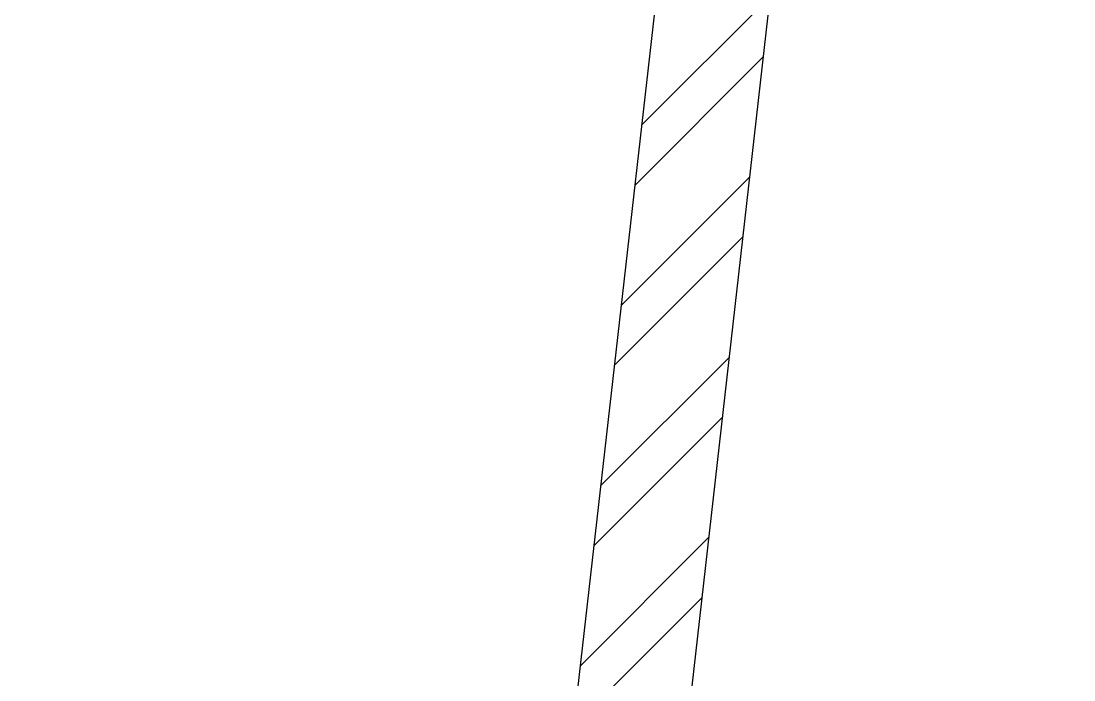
# Model space of a CAD drawing. Header units: feet. Extents: x 2835136 to 2841070, y -5729721 to -5712845.
# Drawn here: x 2835136 to 2836299, y -5716589 to -5715860 of the extents above; entities that cross this region are included whole.
import ezdxf

# ---------------------------------------------------------------- set-up
doc = ezdxf.new("R2010")
doc.units = ezdxf.units.FT
doc.header["$LTSCALE"] = 33
doc.header["$MEASUREMENT"] = 0
doc.layers.add('A-WALL', color=1, linetype='Continuous')
doc.layers.add('LENS-DIM', color=252, linetype='Continuous', lineweight=5)
doc.layers.add('LN-HATCH', color=251, linetype='Continuous', lineweight=0)

# ---------------------------------------------------------------- blocks, each defined once
blk = doc.blocks.new('A$C143335a0')
at = {"layer": 'LN-HATCH'}
h = blk.add_hatch(dxfattribs=at)
h.set_pattern_fill('ANSI32', color=256, scale=333, angle=180)
h.set_pattern_definition([(225, (-8468480.47336075, 5282644.005836302), (88.29995930067012, -88.29995930067015), []), (225, (-8468539.340000186, 5282644.005836302), (88.29995930067012, -88.29995930067015), [])])
h.paths.add_polyline_path([(3143.969228822738, 1452.992050009779), (3268.975466294214, 1452.992050009779), (3318.324078187347, 6392.745557473041), (3193.317840717733, 6392.745557473041)])
h.paths.add_polyline_path([(3268.975466294214, 952.9920500097796), (3143.960067272186, 952.9920500097796), (3083.188310066238, -2918.531008622609), (3208.203709088266, -2918.531008622609)])
h.paths.add_polyline_path([(3208.203709088266, -3418.531008622609), (3083.169439248741, -3418.531008622609), (3212.540642850101, -8943.016422820276), (3337.574912689626, -8943.016422820276)])
h.paths.add_polyline_path([(3037.574912689626, -9443.016422820276), (3037.574912689626, -9193.016422820276), (2887.574912689626, -9193.016422820276), (2887.574912689626, -9443.016422820276)])
h.paths.add_polyline_path([(500.5749126896262, -9443.016422820276), (500.5749126896262, -9193.016422820276), (250.5749126896262, -9193.016422820276), (250.5749126877636, -9443.016422820276)])
h.paths.add_polyline_path([(-2136.425087310374, -9193.016422820276), (-2296.425087310374, -9193.016422820276), (-2296.425087310374, -9443.016422820276), (-2136.425087310374, -9443.016422820276)])
h.paths.add_polyline_path([(-2596.425087310374, -8943.016422820276), (-2471.397483309731, -8943.016422820276), (-2354.526935879141, -3382.244419299997), (-2479.554539881647, -3382.244419299997)])
h.paths.add_polyline_path([(-2479.554539881647, -2882.244419299997), (-2354.327025352046, -2882.244419299997), (-2142.360064718872, 629.3640451515093), (-2267.58757924661, 629.3640451515093)])
h.paths.add_polyline_path([(-2267.58757924661, 1129.364045151509), (-2141.785047009587, 1129.364045151509), (-1486.569865901023, 6902.300305533223), (-1612.372398138046, 6902.300305533223)])
at = {"layer": 'A-WALL'}
for p, q in [((-1612.372398138046, 6902.300305533223), (-2267.58757924661, 1129.364045151509)), ((-1486.569865901023, 6902.300305533223), (-2141.785047009587, 1129.364045151509))]:
    blk.add_line(p, q, dxfattribs=at)

msp = doc.modelspace()

# ---------------------------------------------------------------- block references
at = {"layer": 'LENS-DIM', "color": 7}
msp.add_blockref('A$C143335a0', (2837732.33909284, -5720246.865642824), dxfattribs=at)

doc.saveas('drawing.dxf')
